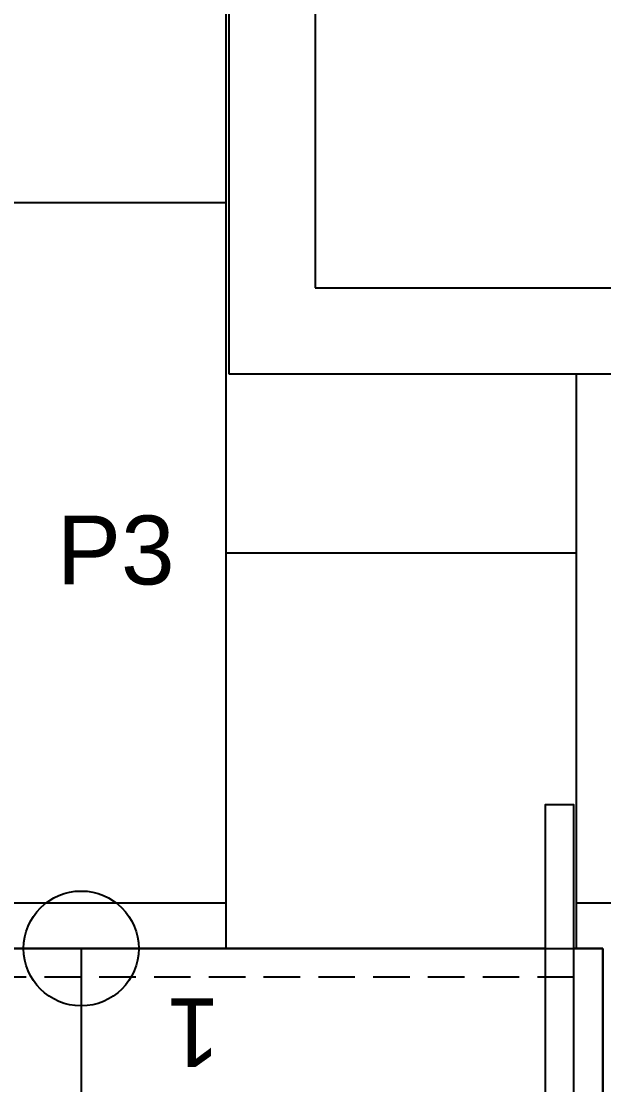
# Model space of a CAD drawing. Header units: inches. Extents: x 21 to 32698, y 13 to 3712.
# Drawn here: x 6900.6 to 7001.9, y 2043.5 to 2228.6 of the extents above; entities that cross this region are included whole.
import ezdxf
from ezdxf.enums import TextEntityAlignment as Align

# ---------------------------------------------------------------- set-up
doc = ezdxf.new("R2010")
doc.units = ezdxf.units.IN
doc.header["$MEASUREMENT"] = 0
doc.linetypes.add('HIDDEN', pattern=[9.525, 6.35, -3.175])
for name, color, linetype, lineweight in [('Z_MİM_-KM-FLOR-HRAL', 8, 'Continuous', 25), ('Z_MİM_-KM-GLAZ', 8, 'Continuous', 25), ('Z_MİM_-KM-GLAZ-IDEN', 8, 'Continuous', 25), ('Z_MİM_-KM-PATTERN-00', 8, 'Continuous', 25), ('Z_MİM_-KM-PAVEMENT', 8, 'Continuous', 25), ('Z_MİM_-KM-STRS', 8, 'Continuous', 25), ('Z_MİM_-KM-STRS-ANNO', 8, 'Continuous', 25), ('Z_MİM_-KM-STRS-HID', 8, 'HIDDEN', 25), ('Z_MİM_-KM-STRS-IDEN', 8, 'Continuous', 25)]:
    doc.layers.add(name, color=color, linetype=linetype, lineweight=lineweight)
doc.styles.add('Arial', font='arial.ttf', dxfattribs={"height": 100})
doc.styles.add('STYLE1', font='arial.ttf', dxfattribs={"height": 1})

# ---------------------------------------------------------------- blocks, each defined once
blk = doc.blocks.new('TRETUVAR')
at = {"layer": 'Z_MİM_-KM-PATTERN-00'}
h = blk.add_hatch(dxfattribs=at)
h.set_pattern_fill('AR-B816', color=256, scale=0.3, angle=90)
h.set_pattern_definition([(90, (21322.77, 490.03), (-60.96, 4e-15), []), (180, (21322.77, 490.03), (-60.96, -60.96), [60.96, -60.96])])
h.paths.add_polyline_path([(22632.77, 2700.03), (19252.77, 2700.03), (19252.77, 2750.03), (19097.77, 2750.03), (19097.77, 2610.03), (22542.77, 2610.03), (22542.77, 2080.13), (22697.77, 2080.13), (22697.77, 1460.13), (22542.77, 1460.13), (22542.77, 980.03), (21222.77, 980.03), (21222.77, 590.03), (20152.77, 590.03), (20152.77, 980.03), (19012.77, 980.03), (19012.77, 1635.03), (18722.77, 1635.03), (18722.77, 2610.03), (18807.77, 2610.03), (18807.77, 2750.03), (18632.77, 2750.03), (18632.77, 1545.03), (18922.77, 1545.03), (18922.77, 890.03), (19882.77, 890.03), (19882.77, 665.02), (20022.75, 665.03), (20022.77, 490.03), (21322.77, 490.03), (21322.77, 890.03), (22632.77, 890.03), (22632.77, 1220.13), (22797.77, 1220.13), (22797.77, 2180.13), (22632.77, 2180.13)])
h.paths.add_polyline_path([(19082.77, 2750.03), (18822.77, 2750.03), (18822.77, 2610.03), (19082.77, 2610.03)], flags=16)
at = {"layer": 'Z_MİM_-KM-PAVEMENT'}
for points in [[(19097.77, 2765.03), (19267.77, 2765.03), (19267.77, 2715.03), (22647.77, 2715.03), (22647.77, 2195.13), (22812.77, 2195.13), (22812.77, 1195.13), (22647.77, 1195.13), (22647.77, 875.03), (21337.77, 875.03), (21337.77, 475.03), (19867.77, 475.03), (19867.77, 875.03), (18907.77, 875.03), (18907.77, 1530.03), (18617.77, 1530.03), (18617.77, 2765.03), (18807.77, 2765.03)], [(19097.77, 2750.03), (19252.77, 2750.03), (19252.77, 2700.03), (22632.77, 2700.03), (22632.77, 2180.13), (22797.77, 2180.13), (22797.77, 1210.13), (22632.77, 1210.13), (22632.77, 890.03), (21322.77, 890.03), (21322.77, 490.03), (20022.77, 490.03)]]:
    blk.add_lwpolyline(points, dxfattribs=at)
blk.add_lwpolyline([(22542.77, 1460.13), (22542.77, 980.03), (21222.77, 980.03), (21222.77, 590.03), (20152.77, 590.03), (20152.77, 980.03), (19012.77, 980.03), (19012.77, 1635.03), (18722.77, 1635.03), (18722.77, 2610.03), (22542.77, 2610.03), (22542.77, 2080.13), (22697.77, 2080.13), (22697.77, 1460.13)], close=True, dxfattribs=at)
blk = doc.blocks.new('*U176')
at = {"layer": 'Z_MİM_-KM-GLAZ-IDEN', "color": 7, "linetype": 'Continuous', "ltscale": 2, "style": 'STYLE1'}
blk.add_text('P3', height=12, rotation=90, dxfattribs=at).set_placement((86.54, 85.35), align=Align.CENTER)

msp = doc.modelspace()

# ---------------------------------------------------------------- linework, layer by layer
at = {"layer": 'Z_MİM_-KM-FLOR-HRAL'}
msp.add_lwpolyline([(6996.76, 1422.18), (6996.76, 2092.18), (6991.76, 2092.18), (6991.76, 1422.18)], close=True, dxfattribs=at)
at = {"layer": 'Z_MİM_-KM-STRS'}
for p, q in [((6991.7, 2067.18), (6846.84, 2067.18)), ((7001.76, 2067.18), (6996.76, 2067.18)), ((7001.76, 2067.18), (6996.76, 2067.18)), ((7001.76, 2062.18), (7001.76, 2067.18)), ((7001.76, 1892.18), (7001.76, 2062.18))]:
    msp.add_line(p, q, dxfattribs=at)
at = {"layer": 'Z_MİM_-KM-STRS-ANNO'}
msp.add_lwpolyline([(6911.06, 2067.18), (6911.08, 1887.18)], dxfattribs=at)
msp.add_circle((6911.06, 2067.18), 10, dxfattribs=at)
at = {"layer": 'Z_MİM_-KM-STRS-HID'}
for p, q in [((6996.76, 2062.18), (6846.84, 2062.18)), ((6996.76, 1887.18), (6996.76, 2062.18))]:
    msp.add_line(p, q, dxfattribs=at)

# ---------------------------------------------------------------- block references
at = {"layer": 'Z_MİM_-KM-STRS'}
msp.add_blockref('TRETUVAR', (-15696.01, -12.95), dxfattribs=at)

# ---------------------------------------------------------------- texts
at = {"layer": 'Z_MİM_-KM-STRS-IDEN', "color": 7, "style": 'Arial'}
msp.add_text('1', height=12, rotation=180, dxfattribs=at).set_placement((6935.27, 2058.53))

# ---------------------------------------------------------------- next in the draw order: block references
at = {"layer": 'Z_MİM_-KM-GLAZ', "ltscale": 1.5, "rotation": 270}
msp.add_blockref('*U176', (6831.71, 2217.08), dxfattribs=at)

doc.saveas('drawing.dxf')
